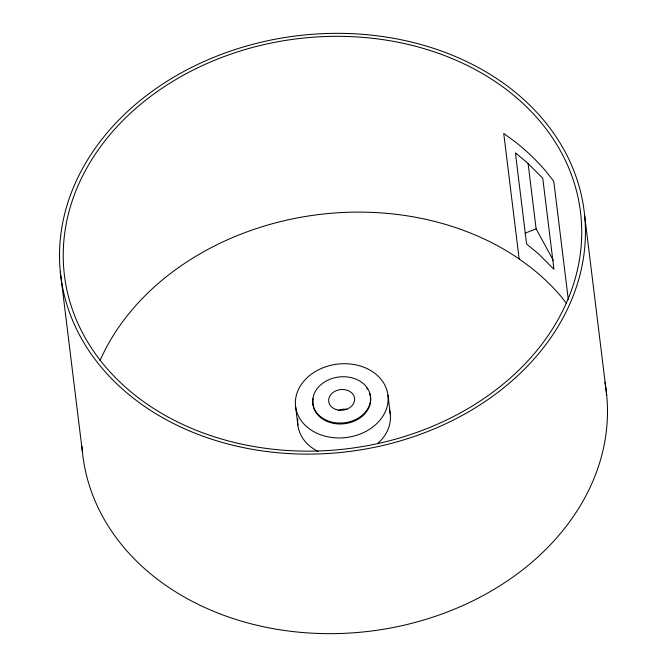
<?xml version="1.0" encoding="UTF-8"?>
<svg xmlns="http://www.w3.org/2000/svg" width="667" height="667" viewBox="0 0 667 667"><rect width="100%" height="100%" fill="white"/><g stroke="black" fill="none" stroke-linecap="round" stroke-linejoin="round"><path stroke-width="1" d="M525.054 233.183L536.118 228.848L528.081 163.357M566.625 303.51L560.889 296.273A259.963 206.52 -7 0 0 530.415 267.192L518.726 258.654A259.963 206.52 -7 0 0 100.025 360.58M536.118 228.848L553.452 260.655M584.659 215.691A263.69 209.48 -7 0 1 209.038 438.327A263.69 209.48 -7 0 1 173.737 77.18A263.69 209.48 -7 0 1 584.659 215.691L606.703 395.231M568.292 299.525L553.768 181.232L545.481 170.785A259.963 206.52 -7 0 0 515.007 141.704L503.743 133.475L519.151 258.963M387.961 395.223A46.532 36.968 -7 0 1 322.503 435.418A46.532 36.968 -7 0 1 314.841 371.844A46.532 36.968 -7 0 1 387.961 395.223L390.262 413.924M295.573 406.436L297.866 425.137M60.297 271.769L82.341 451.309M604.902 382.191A263.69 209.48 -7 0 1 369.968 631.199A263.69 209.48 -7 0 1 81.933 446.265M389.887 411.631A46.532 36.968 -7 0 1 377.597 443.647M318.026 451.384A46.532 36.968 -7 0 1 297.774 418.934M389.336 409.363A46.532 36.968 -7 0 1 389.728 410.872M338.152 410.555A13.032 10.347 -7 0 1 346.882 409.271M369.551 393.105A29.023 23.053 -7 0 1 343.622 423.82A29.023 23.053 -7 0 1 313.173 398.524M366.658 387.919A29.023 23.053 -7 0 1 367.542 389.144M516.483 153.727L515.416 152.943L526.596 244.022L538.611 253.944L553.935 269.285L542.755 178.206L527.43 162.865L516.483 153.727M210.639 435.576A259.963 206.52 -7 0 0 580.949 216.083A259.963 206.52 -7 0 0 175.838 79.531A259.963 206.52 -7 0 0 210.639 435.576M336.26 409.58A13.032 10.347 -7 0 0 354.586 398.324A13.032 10.347 -7 0 0 334.109 391.779A13.032 10.347 -7 0 0 336.26 409.58M329.631 421.469A29.023 23.053 -7 0 0 370.468 396.398A29.023 23.053 -7 0 0 324.854 381.816A29.023 23.053 -7 0 0 329.631 421.469"/></g></svg>
